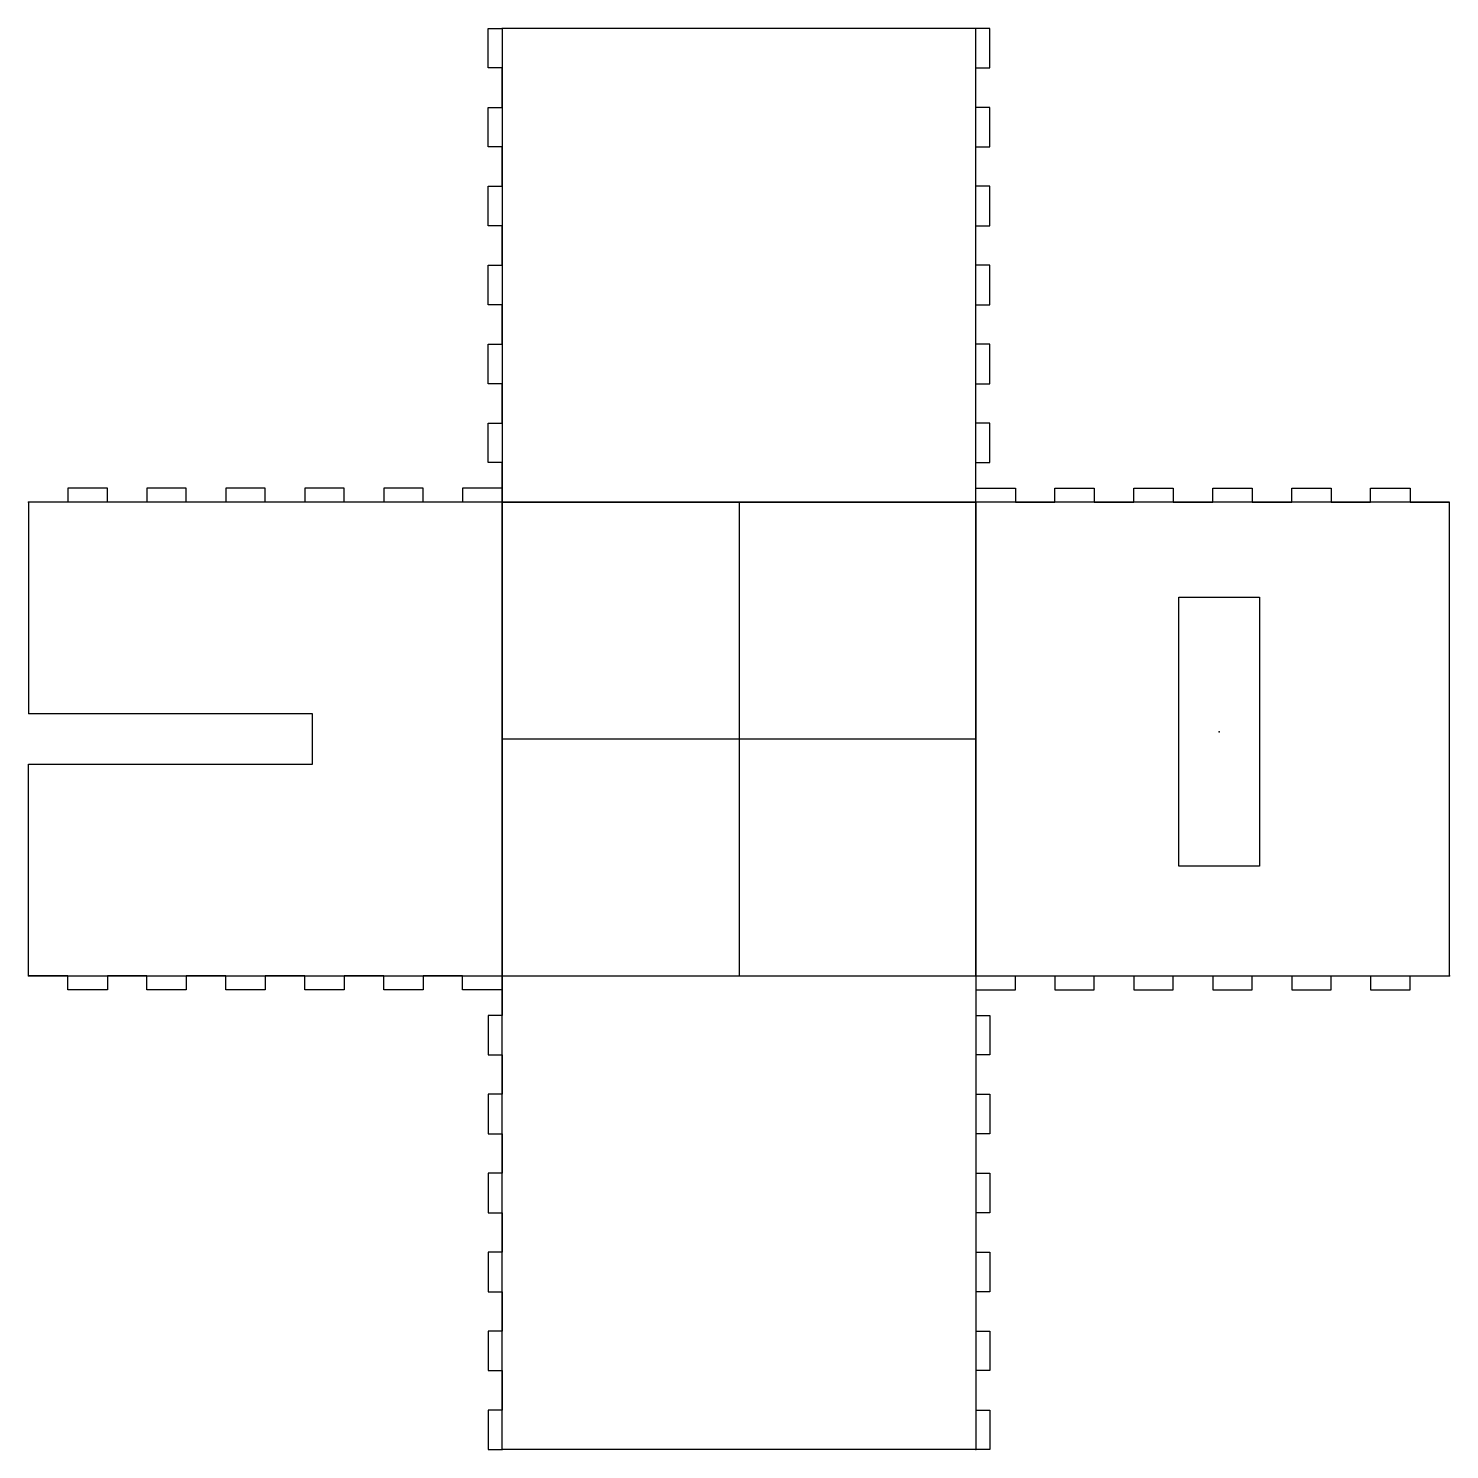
# Model space of a CAD drawing. Header units: centimetres. Extents: x -15 to 30, y -15 to 30.
import ezdxf

# ---------------------------------------------------------------- set-up
doc = ezdxf.new("R2010")
doc.units = ezdxf.units.CM
doc.header["$MEASUREMENT"] = 0
doc.layers.add('yarn_Finger_Joint_Box v2_Sketch1', color=7, linetype='Continuous')
doc.layers.add('yarn_Finger_Joint_Box v2_Sketch2', color=7, linetype='Continuous')

msp = doc.modelspace()

# ---------------------------------------------------------------- linework, layer by layer
at = {"layer": 'yarn_Finger_Joint_Box v2_Sketch1'}
msp.add_point((0, 0), dxfattribs=at)
at = {"layer": 'yarn_Finger_Joint_Box v2_Sketch2'}
for p, q in [((-0.44, 30), (0, 30)), ((-0.44, 28.75), (-0.44, 30)), ((15, 30), (0, 30)), ((0, 30), (0, 15)), ((15, 15), (15, 30)), ((15.44, 30), (15, 30)), ((15.44, 28.75), (15.44, 30)), ((0, 28.75), (-0.44, 28.75)), ((0, 27.5), (0, 28.75)), ((15, 27.5), (15, 28.75)), ((15, 28.75), (15.44, 28.75)), ((-0.44, 27.5), (0, 27.5)), ((-0.44, 26.25), (-0.44, 27.5)), ((15.44, 27.5), (15, 27.5)), ((15.44, 26.25), (15.44, 27.5)), ((0, 26.25), (-0.44, 26.25)), ((0, 25), (0, 26.25)), ((15, 25), (15, 26.25)), ((15, 26.25), (15.44, 26.25)), ((-0.44, 25), (0, 25)), ((-0.44, 23.75), (-0.44, 25)), ((15.44, 25), (15, 25)), ((15.44, 23.75), (15.44, 25)), ((0, 23.75), (-0.44, 23.75)), ((0, 22.5), (0, 23.75)), ((15, 23.75), (15.44, 23.75)), ((15, 22.5), (15, 23.75)), ((-0.44, 22.5), (0, 22.5)), ((-0.44, 21.25), (-0.44, 22.5)), ((15.44, 22.5), (15, 22.5)), ((15.44, 21.25), (15.44, 22.5)), ((0, 21.25), (-0.44, 21.25)), ((0, 20), (0, 21.25)), ((15, 21.25), (15.44, 21.25)), ((15, 20), (15, 21.25)), ((-0.44, 18.75), (-0.44, 20)), ((-0.44, 20), (0, 20)), ((15.44, 20), (15, 20)), ((15.44, 18.75), (15.44, 20)), ((0, 18.75), (-0.44, 18.75)), ((0, 17.5), (0, 18.75)), ((15, 17.5), (15, 18.75)), ((15, 18.75), (15.44, 18.75)), ((-0.44, 16.25), (-0.44, 17.5)), ((-0.44, 17.5), (0, 17.5)), ((15.44, 17.5), (15, 17.5)), ((15.44, 16.25), (15.44, 17.5)), ((0, 16.25), (-0.44, 16.25)), ((0, 15), (0, 16.25)), ((15, 16.25), (15.44, 16.25)), ((15, 15), (15, 16.25)), ((-12.5, 15.44), (-13.75, 15.44)), ((-13.75, 15.44), (-13.75, 15)), ((-12.5, 15), (-12.5, 15.44)), ((-11.25, 15.44), (-11.25, 15)), ((-10, 15.44), (-11.25, 15.44)), ((-10, 15), (-10, 15.44)), ((-7.5, 15.44), (-8.75, 15.44)), ((-8.75, 15.44), (-8.75, 15)), ((-7.5, 15), (-7.5, 15.44)), ((-5, 15.44), (-6.25, 15.44)), ((-6.25, 15.44), (-6.25, 15)), ((-5, 15), (-5, 15.44)), ((-2.5, 15.44), (-3.75, 15.44)), ((-3.75, 15.44), (-3.75, 15)), ((-2.5, 15), (-2.5, 15.44)), ((-1.25, 15.44), (-1.25, 15)), ((0, 15.44), (-1.25, 15.44)), ((0, 15), (0, 15.44)), ((15, 15.44), (16.25, 15.44)), ((15, 15), (15, 15.44)), ((16.25, 15.44), (16.25, 15)), ((17.5, 15), (17.5, 15.44)), ((17.5, 15.44), (18.75, 15.44)), ((18.75, 15.44), (18.75, 15)), ((20, 15.44), (21.25, 15.44)), ((20, 15), (20, 15.44)), ((21.25, 15.44), (21.25, 15)), ((22.5, 15), (22.5, 15.44)), ((22.5, 15.44), (23.75, 15.44)), ((23.75, 15.44), (23.75, 15)), ((25, 15.44), (26.25, 15.44)), ((25, 15), (25, 15.44)), ((26.25, 15.44), (26.25, 15)), ((27.5, 15), (27.5, 15.44)), ((27.5, 15.44), (28.75, 15.44)), ((28.75, 15.44), (28.75, 15)), ((-13.75, 15), (-15, 15)), ((0, 15), (-15, 15)), ((-15, 15), (-15, 8.3)), ((-11.25, 15), (-12.5, 15)), ((-8.75, 15), (-10, 15)), ((-6.25, 15), (-7.5, 15)), ((-3.75, 15), (-5, 15)), ((-1.25, 15), (-2.5, 15)), ((0, 15), (15, 15)), ((15, 15), (0, 15)), ((0, 15), (0, 0)), ((0, 0), (0, 15)), ((7.5, 15), (7.5, 0)), ((30, 15), (15, 15)), ((15, 0), (15, 15)), ((15, 15), (15, 0)), ((16.25, 15), (17.5, 15)), ((18.75, 15), (20, 15)), ((21.25, 15), (22.5, 15)), ((23.75, 15), (25, 15)), ((26.25, 15), (27.5, 15)), ((28.75, 15), (30, 15)), ((30, 0), (30, 15)), ((21.423, 3.47), (21.423, 11.988)), ((21.423, 11.988), (23.979, 11.988)), ((23.979, 11.988), (23.979, 3.47)), ((-6, 8.3), (-15, 8.3)), ((-6, 6.7), (-6, 8.3)), ((15, 7.5), (0, 7.5)), ((15, 7.5), (0, 7.5)), ((-15, 0), (-15, 6.7)), ((-15, 6.7), (-6, 6.7)), ((23.979, 3.47), (21.423, 3.47)), ((-15, 0), (0, 0)), ((-13.75, 0), (-15, 0)), ((-13.75, -0.44), (-13.75, 0)), ((-11.25, 0), (-12.5, 0)), ((-12.5, 0), (-12.5, -0.44)), ((-11.25, -0.44), (-11.25, 0)), ((-10, 0), (-10, -0.44)), ((-8.75, 0), (-10, 0)), ((-8.75, -0.44), (-8.75, 0)), ((-6.25, 0), (-7.5, 0)), ((-7.5, 0), (-7.5, -0.44)), ((-6.25, -0.44), (-6.25, 0)), ((-5, 0), (-5, -0.44)), ((-3.75, 0), (-5, 0)), ((-3.75, -0.44), (-3.75, 0)), ((-1.25, 0), (-2.5, 0)), ((-2.5, 0), (-2.5, -0.44)), ((-1.25, -0.44), (-1.25, 0)), ((0, 0), (15, 0)), ((0, 0), (15, 0)), ((0, 0), (0, -0.44)), ((0, 0), (0, -1.25)), ((0, -15), (0, 0)), ((0, 0), (15, 0)), ((0, 0), (15, 0)), ((15, 0), (30, 0)), ((15, 0), (15, -1.25)), ((15, 0), (15, -0.44)), ((15, 0), (15, -15)), ((16.25, 0), (17.5, 0)), ((16.25, -0.44), (16.25, 0)), ((17.5, 0), (17.5, -0.44)), ((18.75, 0), (20, 0)), ((18.75, -0.44), (18.75, 0)), ((20, 0), (20, -0.44)), ((21.25, -0.44), (21.25, 0)), ((21.25, 0), (22.5, 0)), ((22.5, 0), (22.5, -0.44)), ((23.75, -0.44), (23.75, 0)), ((23.75, 0), (25, 0)), ((25, 0), (25, -0.44)), ((26.25, -0.44), (26.25, 0)), ((26.25, 0), (27.5, 0)), ((27.5, 0), (27.5, -0.44)), ((28.75, 0), (30, 0)), ((28.75, -0.44), (28.75, 0)), ((-12.5, -0.44), (-13.75, -0.44)), ((-10, -0.44), (-11.25, -0.44)), ((-7.5, -0.44), (-8.75, -0.44)), ((-5, -0.44), (-6.25, -0.44)), ((-2.5, -0.44), (-3.75, -0.44)), ((0, -0.44), (-1.25, -0.44)), ((15, -0.44), (16.25, -0.44)), ((17.5, -0.44), (18.75, -0.44)), ((20, -0.44), (21.25, -0.44)), ((22.5, -0.44), (23.75, -0.44)), ((25, -0.44), (26.25, -0.44)), ((27.5, -0.44), (28.75, -0.44)), ((-0.44, -1.25), (-0.44, -2.5)), ((0, -1.25), (-0.44, -1.25)), ((15, -1.25), (15.44, -1.25)), ((15.44, -1.25), (15.44, -2.5)), ((-0.44, -2.5), (0, -2.5)), ((0, -2.5), (0, -3.75)), ((15.44, -2.5), (15, -2.5)), ((15, -2.5), (15, -3.75)), ((0, -3.75), (-0.44, -3.75)), ((-0.44, -3.75), (-0.44, -5)), ((15, -3.75), (15.44, -3.75)), ((15.44, -3.75), (15.44, -5)), ((-0.44, -5), (0, -5)), ((0, -5), (0, -6.25)), ((15, -5), (15, -6.25)), ((15.44, -5), (15, -5)), ((-0.44, -6.25), (-0.44, -7.5)), ((0, -6.25), (-0.44, -6.25)), ((15, -6.25), (15.44, -6.25)), ((15.44, -6.25), (15.44, -7.5)), ((-0.44, -7.5), (0, -7.5)), ((0, -7.5), (0, -8.75)), ((15, -7.5), (15, -8.75)), ((15.44, -7.5), (15, -7.5)), ((-0.44, -8.75), (-0.44, -10)), ((0, -8.75), (-0.44, -8.75)), ((15, -8.75), (15.44, -8.75)), ((15.44, -8.75), (15.44, -10)), ((-0.44, -10), (0, -10)), ((0, -10), (0, -11.25)), ((15.44, -10), (15, -10)), ((15, -10), (15, -11.25)), ((-0.44, -11.25), (-0.44, -12.5)), ((0, -11.25), (-0.44, -11.25)), ((15, -11.25), (15.44, -11.25)), ((15.44, -11.25), (15.44, -12.5)), ((-0.44, -12.5), (0, -12.5)), ((0, -12.5), (0, -13.75)), ((15, -12.5), (15, -13.75)), ((15.44, -12.5), (15, -12.5)), ((-0.44, -13.75), (-0.44, -15)), ((0, -13.75), (-0.44, -13.75)), ((15, -13.75), (15.44, -13.75)), ((15.44, -13.75), (15.44, -15)), ((-0.44, -15), (0, -15)), ((15, -15), (0, -15)), ((15.44, -15), (15, -15))]:
    msp.add_line(p, q, dxfattribs=at)
for p in [(0, 30), (-15, 15), (0, 15), (0, 15), (22.701, 7.729), (-15, 0), (0, 0), (0, 0), (0, 0), (7.5, 0), (15, 0), (30, 0), (0, -15), (15, -15)]:
    msp.add_point(p, dxfattribs=at)

doc.saveas('drawing.dxf')
